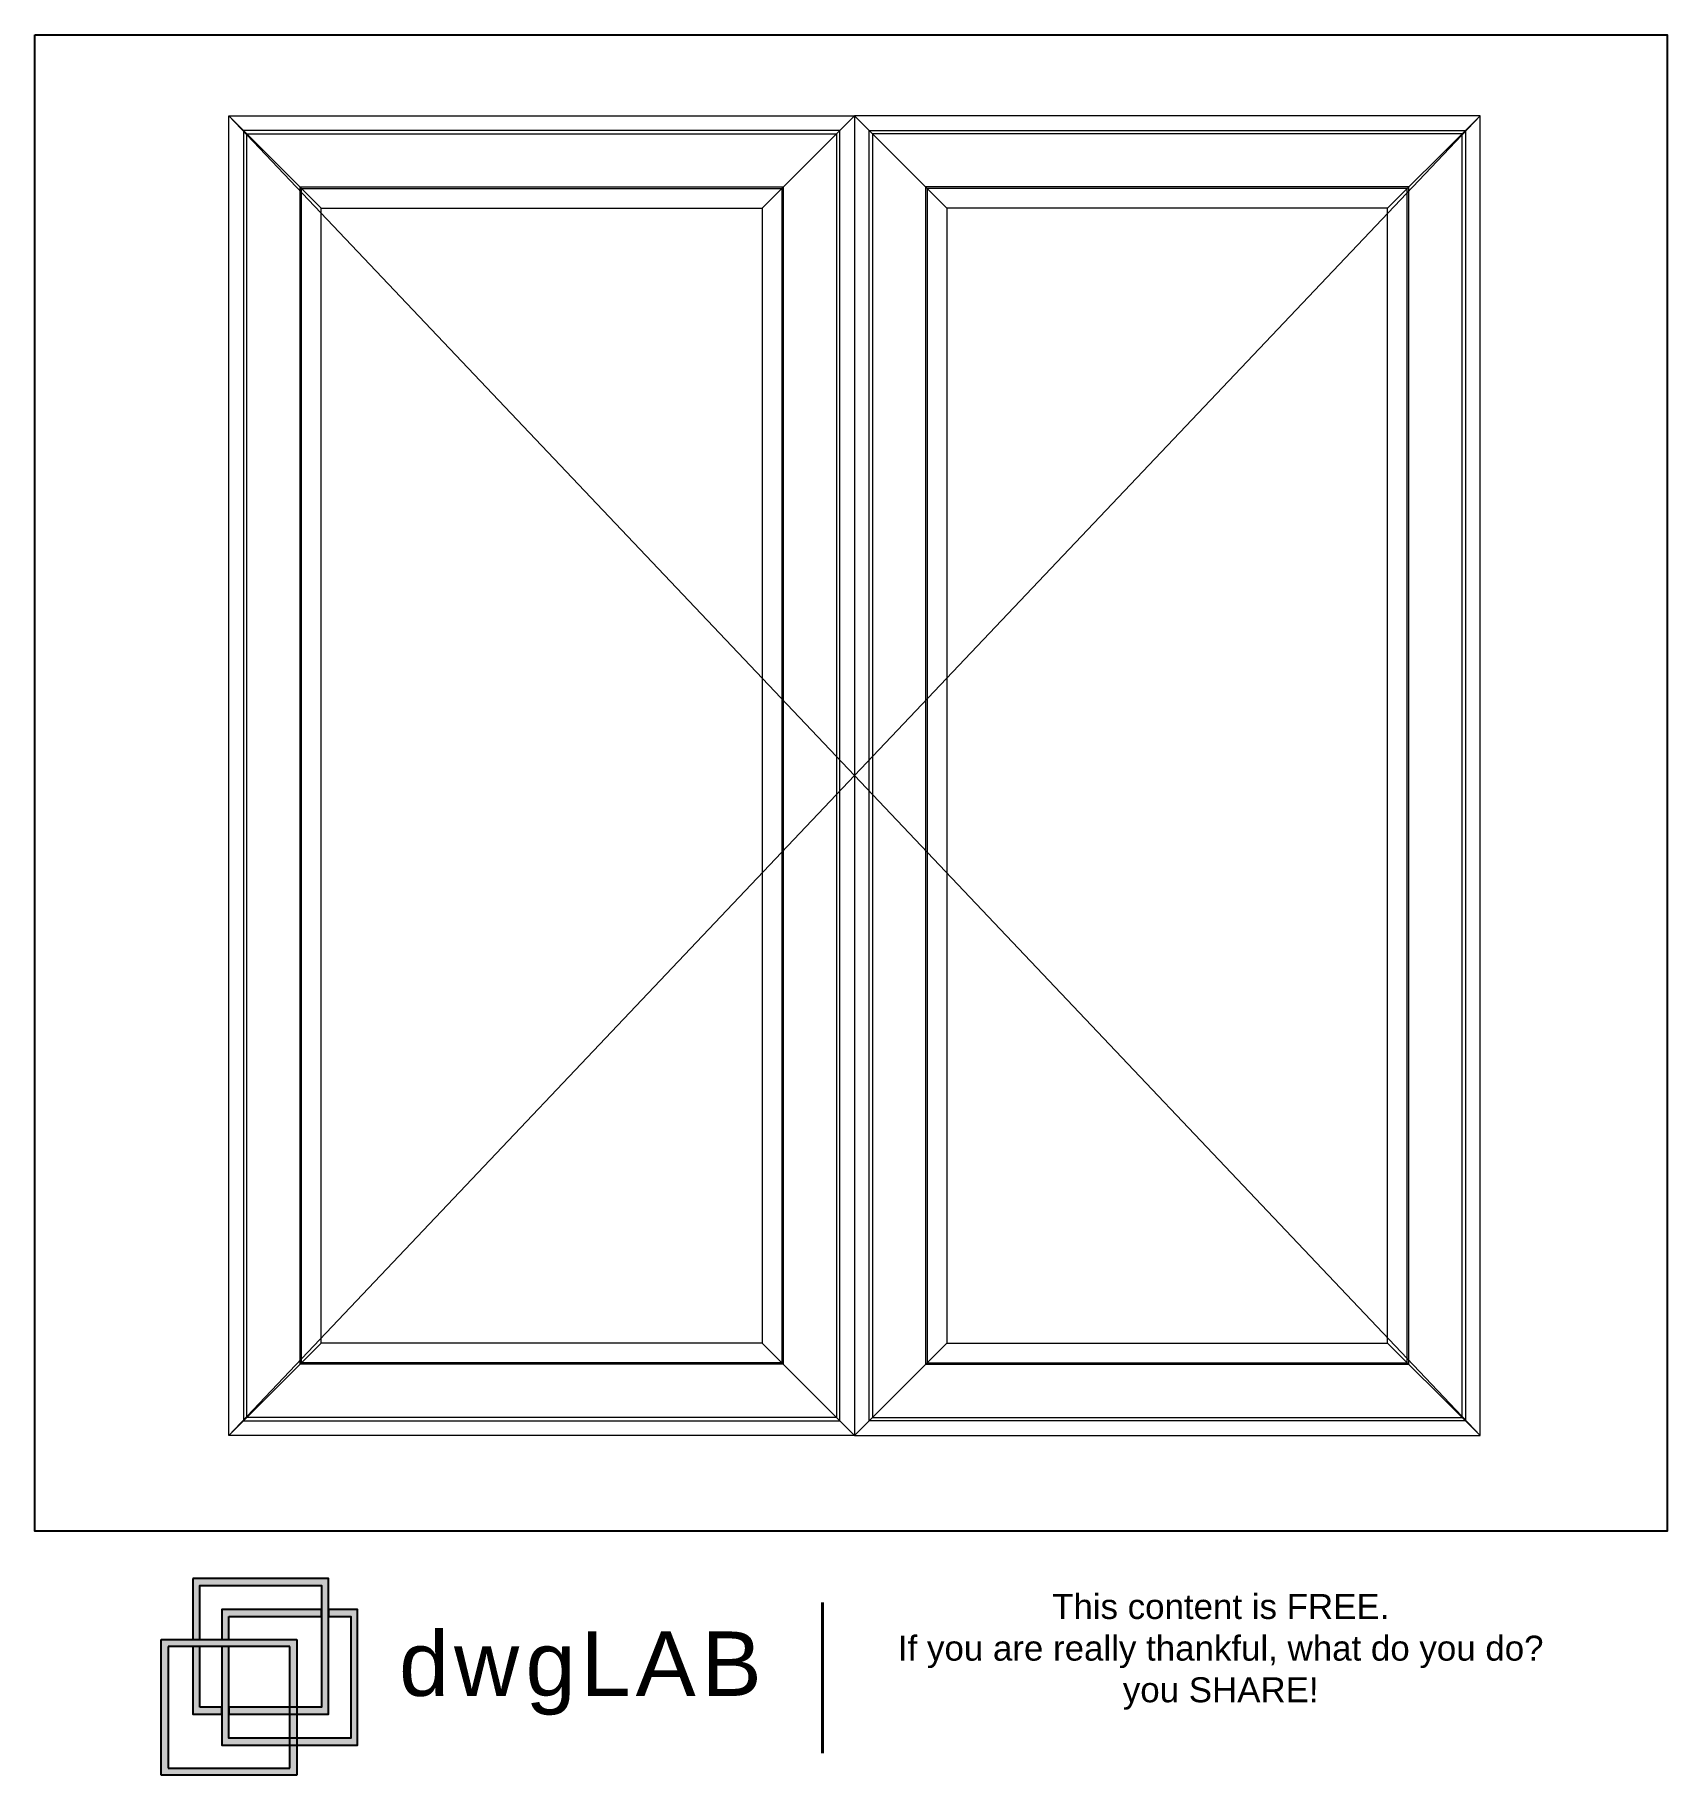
# Model space of a CAD drawing. Header units: millimetres. Extents: x 2454.92 to 2456.92, y 2153.74 to 2155.88.
import ezdxf

# ---------------------------------------------------------------- set-up
doc = ezdxf.new("R2010")
doc.units = ezdxf.units.MM
for name, color, linetype, plot in [('000-dwgLAB-Rectan.', 251, 'Continuous', False), ('02', 251, 'Continuous', False), ('dwgLAB', 250, 'Continuous', False)]:
    doc.layers.add(name, color=color, linetype=linetype, plot=plot)
doc.layers.add('001_Dark_1 10', color=7, linetype='Continuous', lineweight=0)
doc.styles.get("Standard").update_dxf_attribs({"font": 'arial.ttf'})

# ---------------------------------------------------------------- blocks, each defined once
blk = doc.blocks.new('DWGlab_ok')
at = {"layer": 'dwgLAB', "true_color": 0xfee41b}
h = blk.add_hatch(color=2, dxfattribs=at)
h.dxf.hatch_style = 2
h.paths.add_polyline_path([(0.0369, 0.2289), (0.0369, 0.158), (0.045, 0.158), (0.045, 0.2209), (0.1869, 0.2209), (0.1869, 0.079), (0.0788, 0.079), (0.0788, 0.0709), (0.1949, 0.0709), (0.1949, 0.2289)])
at = {"layer": 'dwgLAB', "true_color": 0xe03b3e}
h = blk.add_hatch(color=13, dxfattribs=at)
h.dxf.hatch_style = 2
h.paths.add_polyline_path([(0.1949, 0.193), (0.1949, 0.1849), (0.2207, 0.1849), (0.2207, 0.0431), (0.0788, 0.0431), (0.0788, 0.1499), (0.0708, 0.1499), (0.0708, 0.035), (0.2287, 0.035), (0.2287, 0.193)])
h = blk.add_hatch(color=13, dxfattribs=at)
h.dxf.hatch_style = 2
h.paths.add_polyline_path([(0.0788, 0.1849), (0.1869, 0.1849), (0.1869, 0.193), (0.0708, 0.193), (0.0708, 0.158), (0.0788, 0.158)])
at = {"layer": 'dwgLAB', "true_color": 0x497798}
h = blk.add_hatch(color=155, dxfattribs=at)
h.dxf.hatch_style = 2
h.paths.add_polyline_path([(0.158, 0), (0, 0), (0, 0.158), (0.158, 0.158)])
h.paths.add_polyline_path([(0.0081, 0.0081), (0.1499, 0.0081), (0.1499, 0.1499), (0.0081, 0.1499)])
at = {"layer": 'dwgLAB', "true_color": 0xfee41b}
h = blk.add_hatch(color=2, dxfattribs=at)
h.dxf.hatch_style = 2
h.paths.add_polyline_path([(0.045, 0.079), (0.045, 0.1499), (0.0369, 0.1499), (0.0369, 0.0709), (0.0708, 0.0709), (0.0708, 0.079)])
at = {"layer": 'dwgLAB', "color": 155, "true_color": 0x497798}
for p, q in [((0, 0), (0, 0.158)), ((0, 0.158), (0.158, 0.158)), ((0.1499, 0.1499), (0.0081, 0.1499)), ((0.0081, 0.1499), (0.0081, 0.0081)), ((0.1499, 0.0081), (0.1499, 0.1499)), ((0.158, 0.158), (0.158, 0)), ((0.158, 0), (0, 0)), ((0.0081, 0.0081), (0.1499, 0.0081))]:
    blk.add_line(p, q, dxfattribs=at)
at = {"layer": 'dwgLAB', "color": 2, "true_color": 0xfee41b}
for points in [[(0.0369, 0.2289), (0.0369, 0.158), (0.045, 0.158), (0.045, 0.2209), (0.1869, 0.2209), (0.1869, 0.079), (0.0788, 0.079), (0.0788, 0.0709), (0.1949, 0.0709), (0.1949, 0.2289), (0.0369, 0.2289)], [(0.045, 0.079), (0.045, 0.1499), (0.0369, 0.1499), (0.0369, 0.0709), (0.0708, 0.0709), (0.0708, 0.079), (0.045, 0.079)]]:
    blk.add_lwpolyline(points, dxfattribs=at)
at = {"layer": 'dwgLAB', "color": 13, "true_color": 0xe03b3e}
for points in [[(0.1949, 0.193), (0.1949, 0.1849), (0.2207, 0.1849), (0.2207, 0.0431), (0.0788, 0.0431), (0.0788, 0.1499), (0.0708, 0.1499), (0.0708, 0.035), (0.2287, 0.035), (0.2287, 0.193), (0.1949, 0.193)], [(0.0788, 0.1849), (0.1869, 0.1849), (0.1869, 0.193), (0.0708, 0.193), (0.0708, 0.158), (0.0788, 0.158), (0.0788, 0.1849)]]:
    blk.add_lwpolyline(points, dxfattribs=at)
at = {"layer": 'dwgLAB', "color": 9, "linetype": 'Continuous', "lineweight": 40, "true_color": 0xd19cc7}
blk.add_lwpolyline([(0.7701, 0.0256), (0.7701, 0.2011)], dxfattribs=at)
at = {"layer": 'dwgLAB', "color": 7}
for s, width, heights, insert, char_height, attachment_point in [('{\\H0.91667x;\\C0;This content is FREE.\\PIf you are really thankful, what do you do? you SHARE!}', 0.805462, [0.5251], (1.2337, 0.2109), 0.031712, 2), ('{\\T1.1;dwgLAB}', 17.629903, [0], (0.277, 0.1673), 0.075, 1)]:
    blk.add_mtext_dynamic_manual_height_columns(s, width=width, gutter_width=12.5, heights=heights, dxfattribs=dict(at, insert=insert, char_height=char_height, attachment_point=attachment_point))

msp = doc.modelspace()

# ---------------------------------------------------------------- linework, layer by layer
at = {"layer": '000-dwgLAB-Rectan.'}
msp.add_lwpolyline([(2454.9171, 2155.8773), (2456.9244, 2155.8773), (2456.9244, 2154.0375), (2454.9171, 2154.0375), (2454.9171, 2155.8773)], dxfattribs=at)
at = {"layer": '001_Dark_1 10'}
for p, q in [((2455.1778, 2155.7557), (2455.1556, 2155.7778)), ((2455.1556, 2155.7778), (2455.925, 2154.9664)), ((2455.9028, 2155.7557), (2455.925, 2155.7778)), ((2455.9471, 2155.7557), (2455.925, 2155.7778)), ((2456.6943, 2155.7778), (2455.925, 2154.9664)), ((2456.6721, 2155.7557), (2456.6943, 2155.7778)), ((2455.2693, 2155.6642), (2455.1778, 2155.7557)), ((2455.8113, 2155.6642), (2455.9028, 2155.7557)), ((2456.0386, 2155.6642), (2455.9471, 2155.7557)), ((2456.5806, 2155.6642), (2456.6721, 2155.7557)), ((2455.1556, 2154.1551), (2455.925, 2154.9664)), ((2456.6943, 2154.1551), (2455.925, 2154.9664)), ((2455.2693, 2154.2687), (2455.1778, 2154.1772)), ((2455.8113, 2154.2687), (2455.9028, 2154.1772)), ((2456.0386, 2154.2687), (2455.9471, 2154.1772)), ((2456.5806, 2154.2687), (2456.6721, 2154.1772)), ((2455.1778, 2154.1772), (2455.1556, 2154.1551)), ((2455.9028, 2154.1772), (2455.925, 2154.1551)), ((2455.9471, 2154.1772), (2455.925, 2154.1551)), ((2456.6721, 2154.1772), (2456.6943, 2154.1551))]:
    msp.add_line(p, q, dxfattribs=at)
for points in [[(2455.925, 2154.1551), (2455.1556, 2154.1551), (2455.1556, 2155.7778), (2455.925, 2155.7778)], [(2455.925, 2154.1551), (2456.6943, 2154.1551), (2456.6943, 2155.7778), (2455.925, 2155.7778)], [(2455.9069, 2154.1731), (2455.9069, 2155.7598), (2455.1737, 2155.7598), (2455.1737, 2154.1731)], [(2455.1778, 2155.7557), (2455.9028, 2155.7557), (2455.9028, 2154.1772), (2455.1778, 2154.1772)], [(2455.943, 2154.1731), (2455.943, 2155.7598), (2456.6762, 2155.7598), (2456.6762, 2154.1731)], [(2456.6721, 2155.7557), (2455.9471, 2155.7557), (2455.9471, 2154.1772), (2456.6721, 2154.1772)], [(2455.2432, 2155.6903), (2455.8374, 2155.6903), (2455.8374, 2154.2426), (2455.2432, 2154.2426)], [(2455.2451, 2154.2445), (2455.2451, 2155.6884), (2455.8355, 2155.6884), (2455.8355, 2154.2445)], [(2456.6067, 2155.6903), (2456.0125, 2155.6903), (2456.0125, 2154.2426), (2456.6067, 2154.2426)], [(2456.6048, 2154.2445), (2456.6048, 2155.6884), (2456.0144, 2155.6884), (2456.0144, 2154.2445)], [(2455.8113, 2154.2687), (2455.2693, 2154.2687), (2455.2693, 2155.6642), (2455.8113, 2155.6642)], [(2456.0386, 2154.2687), (2456.5806, 2154.2687), (2456.5806, 2155.6642), (2456.0386, 2155.6642)]]:
    msp.add_lwpolyline(points, close=True, dxfattribs=at)
at = {"layer": '02'}
msp.add_lwpolyline([(2454.9171, 2155.8773), (2456.9244, 2155.8773), (2456.9244, 2154.0375), (2454.9171, 2154.0375), (2454.9171, 2155.8773)], dxfattribs=at)

# ---------------------------------------------------------------- block references
at = {"layer": 'dwgLAB', "color": 0, "xscale": 1.056173987755167, "yscale": 1.056173987755167, "zscale": 1.056173987755167}
msp.add_blockref('DWGlab_ok', (2455.0724, 2153.7374), dxfattribs=at)

doc.saveas('drawing.dxf')
